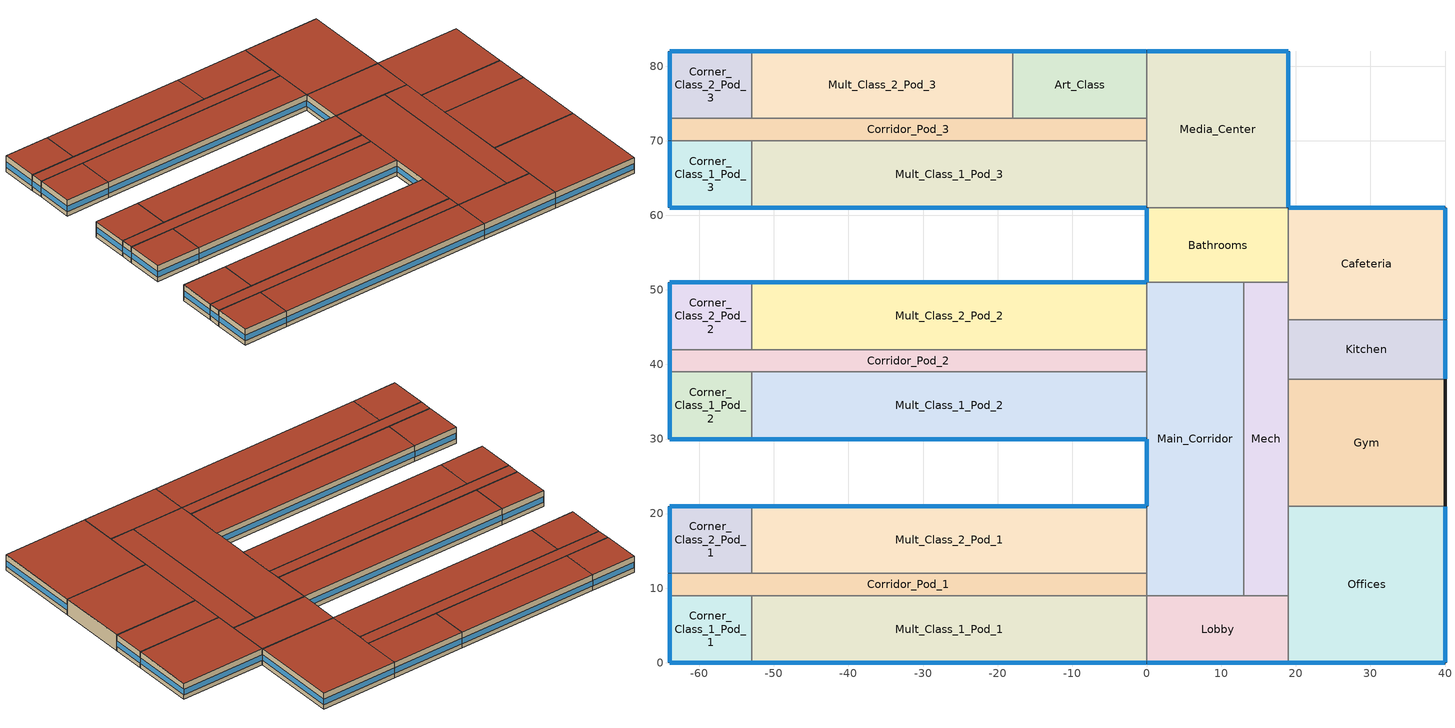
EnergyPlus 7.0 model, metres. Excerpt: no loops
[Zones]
Corner_Class_1_Pod_1
 floor ground (Unheated - 8in Slab with Carpet_Ext-slab): -64,9 -53,9 -53,0 -64,0 z0
 wall outside (Mass_R-5.7 ci_Ext-wall): -64,9 -64,0 -53,0 z0:4
 wall to Mult_Class_1_Pod_1 (Standard_Int-Wall): -53,0 -53,9 z0:4
 wall to Corridor_Pod_1 (Standard_Int-Wall): -53,9 -64,9 z0:4
 window (std_window_UValue_3.237_SHGC_0.390_VT_0.495): -63.95,0 -53.05,0 z1.1:2.51
 window (std_window_UValue_3.237_SHGC_0.390_VT_0.495_west): -64,8.95 -64,0.05 z1.1:2.52
 roof outside (IEAD_R-15 ci_Roof): -64,0 -53,0 -53,9 -64,9 z4
Mult_Class_1_Pod_1
 floor ground (Unheated - 8in Slab with Carpet_Ext-slab): -53,9 0,9 0,0 -53,0 z0
 wall outside (Mass_R-5.7 ci_Ext-wall): -53,0 0,0 z0:4
 wall to Lobby (Standard_Int-Wall): 0,0 0,9 z0:4
 wall to Corridor_Pod_1 (Standard_Int-Wall): 0,9 -53,9 z0:4
 window (std_window_UValue_3.237_SHGC_0.390_VT_0.495): -52.95,0 -0.05,0 z1.1:2.5
 roof outside (IEAD_R-15 ci_Roof): -53,0 0,0 0,9 -53,9 z4
Corridor_Pod_1
 floor ground (Unheated - 8in Slab with Carpet_Ext-slab): -64,12 0,12 0,9 -64,9 z0
 wall outside (Mass_R-5.7 ci_Ext-wall): -64,12 -64,9 z0:4
 wall to Main_Corridor (Standard_Int-Wall): 0,9 0,12 z0:4
 wall to Mult_Class_2_Pod_1 (Standard_Int-Wall): 0,12 -53,12 z0:4
 wall to Corner_Class_2_Pod_1 (Standard_Int-Wall): -53,12 -64,12 z0:4
 window (std_window_UValue_3.237_SHGC_0.390_VT_0.495_west): -64,11.95 -64,9.05 z1.1:2.55
 roof outside (IEAD_R-15 ci_Roof): -64,9 0,9 0,12 -64,12 z4
Corner_Class_2_Pod_1
 floor ground (Unheated - 8in Slab with Carpet_Ext-slab): -64,21 -53,21 -53,12 -64,12 z0
 wall outside (Mass_R-5.7 ci_Ext-wall): -53,21 -64,21 -64,12 z0:4
 wall to Mult_Class_2_Pod_1 (Standard_Int-Wall): -53,12 -53,21 z0:4
 window (std_window_UValue_3.237_SHGC_0.490_VT_0.622): -53.05,21 -63.95,21 z1.1:2.51
 window (std_window_UValue_3.237_SHGC_0.390_VT_0.495_west): -64,20.95 -64,12.05 z1.1:2.52
 roof outside (IEAD_R-15 ci_Roof): -64,12 -53,12 -53,21 -64,21 z4
Mult_Class_2_Pod_1
 floor ground (Unheated - 8in Slab with Carpet_Ext-slab): -53,21 0,21 0,12 -53,12 z0
 wall outside (Mass_R-5.7 ci_Ext-wall): 0,21 -53,21 z0:4
 wall to Main_Corridor (Standard_Int-Wall): 0,12 0,21 z0:4
 window (std_window_UValue_3.237_SHGC_0.490_VT_0.622): -0.05,21 -52.95,21 z1.1:2.5
 roof outside (IEAD_R-15 ci_Roof): -53,12 0,12 0,21 -53,21 z4
Corner_Class_1_Pod_2
 floor ground (Unheated - 8in Slab with Carpet_Ext-slab): -64,39 -53,39 -53,30 -64,30 z0
 wall outside (Mass_R-5.7 ci_Ext-wall): -64,39 -64,30 -53,30 z0:4
 wall to Mult_Class_1_Pod_2 (Standard_Int-Wall): -53,30 -53,39 z0:4
 wall to Corridor_Pod_2 (Standard_Int-Wall): -53,39 -64,39 z0:4
 window (std_window_UValue_3.237_SHGC_0.390_VT_0.495): -63.95,30 -53.05,30 z1.1:2.51
 window (std_window_UValue_3.237_SHGC_0.390_VT_0.495_west): -64,38.95 -64,30.05 z1.1:2.52
 roof outside (IEAD_R-15 ci_Roof): -64,30 -53,30 -53,39 -64,39 z4
Mult_Class_1_Pod_2
 floor ground (Unheated - 8in Slab with Carpet_Ext-slab): -53,39 0,39 0,30 -53,30 z0
 wall outside (Mass_R-5.7 ci_Ext-wall): -53,30 0,30 z0:4
 wall to Main_Corridor (Standard_Int-Wall): 0,30 0,39 z0:4
 wall to Corridor_Pod_2 (Standard_Int-Wall): 0,39 -53,39 z0:4
 window (std_window_UValue_3.237_SHGC_0.390_VT_0.495): -52.95,30 -0.05,30 z1.1:2.5
 roof outside (IEAD_R-15 ci_Roof): -53,30 0,30 0,39 -53,39 z4
Corridor_Pod_2
 floor ground (Unheated - 8in Slab with Carpet_Ext-slab): -64,42 0,42 0,39 -64,39 z0
 wall outside (Mass_R-5.7 ci_Ext-wall): -64,42 -64,39 z0:4
 wall to Main_Corridor (Standard_Int-Wall): 0,39 0,42 z0:4
 wall to Mult_Class_2_Pod_2 (Standard_Int-Wall): 0,42 -53,42 z0:4
 wall to Corner_Class_2_Pod_2 (Standard_Int-Wall): -53,42 -64,42 z0:4
 window (std_window_UValue_3.237_SHGC_0.390_VT_0.495_west): -64,41.95 -64,39.05 z1.1:2.55
 roof outside (IEAD_R-15 ci_Roof): -64,39 0,39 0,42 -64,42 z4
Corner_Class_2_Pod_2
 floor ground (Unheated - 8in Slab with Carpet_Ext-slab): -64,51 -53,51 -53,42 -64,42 z0
 wall outside (Mass_R-5.7 ci_Ext-wall): -53,51 -64,51 -64,42 z0:4
 wall to Mult_Class_2_Pod_2 (Standard_Int-Wall): -53,42 -53,51 z0:4
 window (std_window_UValue_3.237_SHGC_0.490_VT_0.622): -53.05,51 -63.95,51 z1.1:2.51
 window (std_window_UValue_3.237_SHGC_0.390_VT_0.495_west): -64,50.95 -64,42.05 z1.1:2.52
 roof outside (IEAD_R-15 ci_Roof): -64,42 -53,42 -53,51 -64,51 z4
Mult_Class_2_Pod_2
 floor ground (Unheated - 8in Slab with Carpet_Ext-slab): -53,51 0,51 0,42 -53,42 z0
 wall outside (Mass_R-5.7 ci_Ext-wall): 0,51 -53,51 z0:4
 wall to Main_Corridor (Standard_Int-Wall): 0,42 0,51 z0:4
 window (std_window_UValue_3.237_SHGC_0.490_VT_0.622): -0.05,51 -52.95,51 z1.1:2.5
 roof outside (IEAD_R-15 ci_Roof): -53,42 0,42 0,51 -53,51 z4
Corner_Class_1_Pod_3
 floor ground (Unheated - 8in Slab with Carpet_Ext-slab): -64,70 -53,70 -53,61 -64,61 z0
 wall outside (Mass_R-5.7 ci_Ext-wall): -64,70 -64,61 -53,61 z0:4
 wall to Mult_Class_1_Pod_3 (Standard_Int-Wall): -53,61 -53,70 z0:4
 wall to Corridor_Pod_3 (Standard_Int-Wall): -53,70 -64,70 z0:4
 window (std_window_UValue_3.237_SHGC_0.390_VT_0.495): -63.95,61 -53.05,61 z1.1:2.51
 window (std_window_UValue_3.237_SHGC_0.390_VT_0.495_west): -64,69.95 -64,61.05 z1.1:2.52
 roof outside (IEAD_R-15 ci_Roof): -64,61 -53,61 -53,70 -64,70 z4
Mult_Class_1_Pod_3
 floor ground (Unheated - 8in Slab with Carpet_Ext-slab): -53,70 0,70 0,61 -53,61 z0
 wall outside (Mass_R-5.7 ci_Ext-wall): -53,61 0,61 z0:4
 wall to Media_Center (Standard_Int-Wall): 0,61 0,70 z0:4
 wall to Corridor_Pod_3 (Standard_Int-Wall): 0,70 -53,70 z0:4
 window (std_window_UValue_3.237_SHGC_0.390_VT_0.495): -52.95,61 -0.05,61 z1.1:2.5
 roof outside (IEAD_R-15 ci_Roof): -53,61 0,61 0,70 -53,70 z4
Corridor_Pod_3
 floor ground (Unheated - 8in Slab with Carpet_Ext-slab): -64,73 0,73 0,70 -64,70 z0
 wall outside (Mass_R-5.7 ci_Ext-wall): -64,73 -64,70 z0:4
 wall to Media_Center (Standard_Int-Wall): 0,70 0,73 z0:4
 wall to Art_Class (Standard_Int-Wall): 0,73 -18,73 z0:4
 wall to Mult_Class_2_Pod_3 (Standard_Int-Wall): -18,73 -53,73 z0:4
 wall to Corner_Class_2_Pod_3 (Standard_Int-Wall): -53,73 -64,73 z0:4
 window (std_window_UValue_3.237_SHGC_0.390_VT_0.495_west): -64,72.95 -64,70.05 z1.1:2.55
 roof outside (IEAD_R-15 ci_Roof): -64,70 0,70 0,73 -64,73 z4
Corner_Class_2_Pod_3
 floor ground (Unheated - 8in Slab with Carpet_Ext-slab): -64,82 -53,82 -53,73 -64,73 z0
 wall outside (Mass_R-5.7 ci_Ext-wall): -53,82 -64,82 -64,73 z0:4
 wall to Mult_Class_2_Pod_3 (Standard_Int-Wall): -53,73 -53,82 z0:4
 window (std_window_UValue_3.237_SHGC_0.490_VT_0.622): -53.05,82 -63.95,82 z1.1:2.51
 window (std_window_UValue_3.237_SHGC_0.390_VT_0.495_west): -64,81.95 -64,73.05 z1.1:2.52
 roof outside (IEAD_R-15 ci_Roof): -64,73 -53,73 -53,82 -64,82 z4
Mult_Class_2_Pod_3
 floor ground (Unheated - 8in Slab with Carpet_Ext-slab): -53,82 -18,82 -18,73 -53,73 z0
 wall outside (Mass_R-5.7 ci_Ext-wall): -18,82 -53,82 z0:4
 wall to Art_Class (Standard_Int-Wall): -18,73 -18,82 z0:4
 window (std_window_UValue_3.237_SHGC_0.490_VT_0.622): -18.05,82 -52.95,82 z1.1:2.5
 roof outside (IEAD_R-15 ci_Roof): -53,73 -18,73 -18,82 -53,82 z4
Art_Class
 floor ground (Unheated - 8in Slab with Carpet_Ext-slab): -18,82 0,82 0,73 -18,73 z0
 wall outside (Mass_R-5.7 ci_Ext-wall): 0,82 -18,82 z0:4
 wall to Media_Center (Standard_Int-Wall): 0,73 0,82 z0:4
 window (std_window_UValue_3.237_SHGC_0.490_VT_0.622): -0.05,82 -17.95,82 z1.1:2.51
 roof outside (IEAD_R-15 ci_Roof): -18,73 0,73 0,82 -18,82 z4
Main_Corridor
 floor ground (Unheated - 8in Slab with Carpet_Ext-slab): 0,51 13,51 13,9 0,9 z0
 wall outside (Mass_R-5.7 ci_Ext-wall): 0,30 0,21 z0:4
 wall to Lobby (Standard_Int-Wall): 0,9 13,9 z0:4
 wall to Mech (Standard_Int-Wall): 13,9 13,51 z0:4
 wall to Bathrooms (Standard_Int-Wall): 13,51 0,51 z0:4
 window (std_window_UValue_3.237_SHGC_0.390_VT_0.495_west): 0,29.95 0,21.05 z1.1:2.52
 roof outside (IEAD_R-15 ci_Roof): 0,9 13,9 13,51 0,51 z4
Lobby
 floor ground (Unheated - 8in Slab with Carpet_Ext-slab): 0,9 19,9 19,0 0,0 z0
 wall outside (Mass_R-5.7 ci_Ext-wall): 0,0 19,0 z0:4
 wall to Offices (Standard_Int-Wall): 19,0 19,9 z0:4
 wall to Mech (Standard_Int-Wall): 19,9 13,9 z0:4
 window (std_window_UValue_3.237_SHGC_0.390_VT_0.495): 0.05,0 18.95,0 z1.1:2.51
 roof outside (IEAD_R-15 ci_Roof): 0,0 19,0 19,9 0,9 z4
Mech
 floor ground (Unheated - 8in Slab with Carpet_Ext-slab): 13,51 19,51 19,9 13,9 z0
 wall to Offices (Standard_Int-Wall): 19,9 19,21 z0:4
 wall to Gym (Standard_Int-Wall): 19,21 19,38 z0:4
 wall to Kitchen (Standard_Int-Wall): 19,38 19,46 z0:4
 wall to Cafeteria (Standard_Int-Wall): 19,46 19,51 z0:4
 wall to Bathrooms (Standard_Int-Wall): 19,51 13,51 z0:4
 roof outside (IEAD_R-15 ci_Roof): 13,9 19,9 19,51 13,51 z4
Bathrooms
 floor ground (Unheated - 8in Slab with Carpet_Ext-slab): 0,61 19,61 19,51 0,51 z0
 wall outside (Mass_R-5.7 ci_Ext-wall): 0,61 0,51 z0:4
 wall to Cafeteria (Standard_Int-Wall): 19,51 19,61 z0:4
 wall to Media_Center (Standard_Int-Wall): 19,61 0,61 z0:4
 window (std_window_UValue_3.237_SHGC_0.390_VT_0.495_west): 0,60.95 0,51.05 z1.1:2.51
 roof outside (IEAD_R-15 ci_Roof): 0,51 19,51 19,61 0,61 z4
Offices
 floor ground (Unheated - 8in Slab with Carpet_Ext-slab): 19,21 40,21 40,0 19,0 z0
 wall outside (Mass_R-5.7 ci_Ext-wall): 19,0 40,0 40,21 z0:4
 wall to Gym (Standard_Int-Wall): 40,21 19,21 z0:4
 window (std_window_UValue_3.237_SHGC_0.390_VT_0.495): 19.05,0 39.95,0 z1.1:2.51
 window (std_window_UValue_3.237_SHGC_0.390_VT_0.495_east): 40,0.05 40,20.95 z1.1:2.51
 roof outside (IEAD_R-15 ci_Roof): 19,0 40,0 40,21 19,21 z4
Media_Center
 floor ground (Unheated - 8in Slab with Carpet_Ext-slab): 0,82 19,82 19,61 0,61 z0
 wall outside (Mass_R-5.7 ci_Ext-wall): 19,61 19,82 0,82 z0:4
 window (std_window_UValue_3.237_SHGC_0.390_VT_0.495_east): 19,61.05 19,81.95 z1.1:2.51
 window (std_window_UValue_3.237_SHGC_0.490_VT_0.622): 18.95,82 0.05,82 z1.1:2.51
 roof outside (IEAD_R-15 ci_Roof): 0,61 19,61 19,82 0,82 z4
Gym
 floor ground (Unheated - 8in Slab with Carpet_Ext-slab): 19,38 40,38 40,21 19,21 z0
 wall outside (Mass_R-5.7 ci_Ext-wall): 40,21 40,38 z0:4
 wall to Kitchen (Standard_Int-Wall): 40,38 19,38 z0:4
 roof outside (IEAD_R-15 ci_Roof): 19,21 40,21 40,38 19,38 z4
Kitchen
 floor ground (Unheated - 8in Slab with Carpet_Ext-slab): 19,46 40,46 40,38 19,38 z0
 wall outside (Mass_R-5.7 ci_Ext-wall): 40,38 40,46 z0:4
 wall to Cafeteria (Standard_Int-Wall): 40,46 19,46 z0:4
 window (std_window_UValue_3.237_SHGC_0.390_VT_0.495_east): 40,38.05 40,45.95 z1.1:2.52
 roof outside (IEAD_R-15 ci_Roof): 19,38 40,38 40,46 19,46 z4
Cafeteria
 floor ground (Unheated - 8in Slab with Carpet_Ext-slab): 19,61 40,61 40,46 19,46 z0
 wall outside (Mass_R-5.7 ci_Ext-wall): 40,46 40,61 19,61 z0:4
 window (std_window_UValue_3.237_SHGC_0.390_VT_0.495_east): 40,46.05 40,60.95 z1.1:2.51
 window (std_window_UValue_3.237_SHGC_0.490_VT_0.622): 39.95,61 19.05,61 z1.1:2.51
 roof outside (IEAD_R-15 ci_Roof): 19,46 40,46 40,61 19,61 z4
[Building]
Primary School Baseline: North Axis=0; Terrain=City; Loads Convergence Tolerance Value=0.04; Temperature Convergence Tolerance Value=0.2; Solar Distribution=FullExterior; Maximum Number of Warmup Days=25; Minimum Number of Warmup Days=6
[Site:Location]
USA CA-LOS ANGELES: Latitude {deg}=33.92; Longitude {deg}=-118.4; Time Zone {hr}=-8; Elevation {m}=32
[Site:GroundTemperature:BuildingSurface]
20.133, 20.114, 20.098, 20.195, 20.555, 20.958, 22.367, 22.7, 22.775, 21.957, 20.592, 20.216
[Site:WaterMainsTemperature]
Calculation Method=CORRELATION; Annual Average Outdoor Air Temperature {C}=16.64; Maximum Difference In Monthly Average Outdoor Air Temperatures {deltaC}=6.8
[SizingPeriod:DesignDay] Barometric Pressure {Pa}=100941; Rain {0-no,1-yes}=0; Snow on ground {0-no,1-yes}=0; Day of Month=21; Daylight Savings Time Indicator=0; Humidity Indicating Type=WetBulb
Name | Maximum Dry-Bulb Temperature {C} | Daily Temp Range {C} | Humidity Indicating Conditions at Maximum Dry-Bulb | Wind Speed {m/s} design conditions vs. traditional 6.71 m/s (15 mph) | Wind Direction {Degrees; N=0, S=180} | Clearness {0.0 to 1.1} | Month | Day Type | Wind Speed {m/s} design conditions vs. traditional 3.35 m/s (7mph)
LOS_ANGELES Ann Htg 99.6% Condns DB | 6.6 | 0 | 6.6 | 2.5 | 80 | 0 | 1 | WinterDesignDay
LOS_ANGELES Ann Clg .4% Condns DB=>MWB | 29 | 6 | 17.9 |  | 250 | 1 | 8 | SummerDesignDay | 4.2
LOS_ANGELES Ann Clg .4% Condns WB=>MDB | 25.5 | 6 | 21.1 |  | 250 | 1 | 8 | SummerDesignDay | 4.2
[WindowMaterial:SimpleGlazingSystem] U-Factor=3.237
Name | Solar Heat Gain Coefficient | Visible Transmittance
SOUTH; EAST; WEST | 0.25 | 0.318
NORTH | 0.39 | 0.495
[Material] Thermal Absorptance=0.9
Name | Roughness | Thickness | Conductivity | Density | Specific Heat | Solar Absorptance | Visible Absorptance | Thickness {m} | Conductivity {W/m-K} | Density {kg/m3} | Specific Heat {J/kg-K}
Roof Membrane | VeryRough | 0.0095 | 0.16 | 1121.29 | 1460 | 0.7 | 0.7
Roof Insulation | MediumRough | 0.125 | 0.049 | 265 | 836.8 | 0.7 | 0.7
Metal Decking | MediumSmooth | 0.0015 | 45.006 | 7680 | 418.4 | 0.7 | 0.3
GP01 1/2 GYPSUM | Smooth | 0.0127 | 0.16 | 800 | 1090 | 0.7 | 0.5
1IN Stucco | Smooth | 0.0253 | 0.6918 | 1858 | 837 | 0.92 | 0.92
8IN Concrete HW | MediumRough | 0.2033 | 1.7296 | 2243 | 837 | 0.65 | 0.65
Wall Insulation [4] | MediumRough | 0.0339 | 0.0432 | 91 | 837 | 0.5 | 0.5
1/2IN Gypsum | Smooth | 0.0127 | 0.16 | 784.9 | 830 | 0.92 | 0.92
MAT-CC05 8 HW CONCRETE | Rough | 0.2032 | 1.311 | 2240 | 836.8 | 0.7 | 0.7
Std Wood 6inch | MediumSmooth |  |  |  |  | 0.7 | 0.7 | 0.15 | 0.12 | 540 | 1210
[Material:NoMass]
CP02 CARPET PAD: Roughness=VeryRough; Thermal Resistance {(m2-K)/W}=0.2165; Thermal Absorptance=0.9; Solar Absorptance=0.7; Visible Absorptance=0.8
[Construction]
std_window_UValue_3.237_SHGC_0.390_VT_0.495: SOUTH
std_window_UValue_3.237_SHGC_0.390_VT_0.495_east: EAST
std_window_UValue_3.237_SHGC_0.490_VT_0.622: NORTH
std_window_UValue_3.237_SHGC_0.390_VT_0.495_west: WEST
IEAD_R-15 ci_Roof: Roof Membrane, Roof Insulation, Metal Decking
Standard_Int-Wall: GP01 1/2 GYPSUM, GP01 1/2 GYPSUM
Mass_R-5.7 ci_Ext-wall: 1IN Stucco, 8IN Concrete HW, Wall Insulation [4], 1/2IN Gypsum
Unheated - 8in Slab with Carpet_Ext-slab: MAT-CC05 8 HW CONCRETE, CP02 CARPET PAD
InteriorFurnishings: Std Wood 6inch
[Zone] Type=1; Multiplier=1; Ceiling Height {m}=4; Floor Area {m2}=AutoCalculate; Part of Total Floor Area=Yes
Name | Volume {m3}
Corner_Class_1_Pod_1; Corner_Class_2_Pod_1; Corner_Class_1_Pod_2; Corner_Class_2_Pod_2; Corner_Class_1_Pod_3; Corner_Class_2_Pod_3 | 396
Mult_Class_1_Pod_1; Mult_Class_2_Pod_1; Mult_Class_1_Pod_2; Mult_Class_2_Pod_2; Mult_Class_1_Pod_3 | 1908
Corridor_Pod_1; Corridor_Pod_2; Corridor_Pod_3 | 768
Mult_Class_2_Pod_3; Cafeteria | 1260
Art_Class | 648
Main_Corridor | 2184
Lobby | 684
Mech | 1008
Bathrooms | 760
Offices | 1764
Media_Center | 1596
Gym | 1428
Kitchen | 672
[InternalMass] Construction=InteriorFurnishings
Name | Zone | Surface Area
Corner_Class_1_Pod_1 Internal Mass | Corner_Class_1_Pod_1 | 198
Mult_Class_1_Pod_1 Internal Mass | Mult_Class_1_Pod_1 | 954
Corridor_Pod_1 Internal Mass | Corridor_Pod_1 | 384
Corner_Class_2_Pod_1 Internal Mass | Corner_Class_2_Pod_1 | 198
Mult_Class_2_Pod_1 Internal Mass | Mult_Class_2_Pod_1 | 954
Corner_Class_1_Pod_2 Internal Mass | Corner_Class_1_Pod_2 | 198
Mult_Class_1_Pod_2 Internal Mass | Mult_Class_1_Pod_2 | 954
Corridor_Pod_2 Internal Mass | Corridor_Pod_2 | 384
Corner_Class_2_Pod_2 Internal Mass | Corner_Class_2_Pod_2 | 198
Mult_Class_2_Pod_2 Internal Mass | Mult_Class_2_Pod_2 | 954
Corner_Class_1_Pod_3 Internal Mass | Corner_Class_1_Pod_3 | 198
Mult_Class_1_Pod_3 Internal Mass | Mult_Class_1_Pod_3 | 954
Corridor_Pod_3 Internal Mass | Corridor_Pod_3 | 384
Corner_Class_2_Pod_3 Internal Mass | Corner_Class_2_Pod_3 | 198
Mult_Class_2_Pod_3 Internal Mass | Mult_Class_2_Pod_3 | 630
Art_Class Internal Mass | Art_Class | 324
Main_Corridor Internal Mass | Main_Corridor | 1092
Lobby Internal Mass | Lobby | 342
Mech Internal Mass | Mech | 504
Bathrooms Internal Mass | Bathrooms | 380
Offices Internal Mass | Offices | 882
Media_Center Internal Mass | Media_Center | 798
Gym Internal Mass | Gym | 714
Kitchen Internal Mass | Kitchen | 336
Cafeteria Internal Mass | Cafeteria | 630
[ZoneInfiltration:DesignFlowRate] Design Volume Flow Rate Calculation Method=Flow/ExteriorWallArea; Flow per Exterior Surface Area {m3/s/m2}=0.000302; Constant Term Coefficient=1; Temperature Term Coefficient=0; Velocity Term Coefficient=0; Velocity Squared Term Coefficient=0
Name | Zone | Schedule
Corner_Class_1_Pod_1_Infiltration | Corner_Class_1_Pod_1 | INFIL_SCH
Mult_Class_1_Pod_1_Infiltration | Mult_Class_1_Pod_1 | INFIL_SCH
Corridor_Pod_1_Infiltration | Corridor_Pod_1 | INFIL_SCH
Corner_Class_2_Pod_1_Infiltration | Corner_Class_2_Pod_1 | INFIL_SCH
Mult_Class_2_Pod_1_Infiltration | Mult_Class_2_Pod_1 | INFIL_SCH
Corner_Class_1_Pod_2_Infiltration | Corner_Class_1_Pod_2 | INFIL_SCH
Mult_Class_1_Pod_2_Infiltration | Mult_Class_1_Pod_2 | INFIL_SCH
Corridor_Pod_2_Infiltration | Corridor_Pod_2 | INFIL_SCH
Corner_Class_2_Pod_2_Infiltration | Corner_Class_2_Pod_2 | INFIL_SCH
Mult_Class_2_Pod_2_Infiltration | Mult_Class_2_Pod_2 | INFIL_SCH
Corner_Class_1_Pod_3_Infiltration | Corner_Class_1_Pod_3 | INFIL_SCH
Mult_Class_1_Pod_3_Infiltration | Mult_Class_1_Pod_3 | INFIL_SCH
Corridor_Pod_3_Infiltration | Corridor_Pod_3 | INFIL_SCH
Corner_Class_2_Pod_3_Infiltration | Corner_Class_2_Pod_3 | INFIL_SCH
Mult_Class_2_Pod_3_Infiltration | Mult_Class_2_Pod_3 | INFIL_SCH
Art_Class_Infiltration | Art_Class | INFIL_SCH
Main_Corridor_Infiltration | Main_Corridor | INFIL_SCH
Lobby_Infiltration | Lobby | INFIL_SCH
Bathrooms_Infiltration | Bathrooms | INFIL_SCH
Offices_Infiltration | Offices | INFIL_SCH
Media_Center_Infiltration | Media_Center | INFIL_SCH
Gym_Infiltration | Gym | Gym_Infil_Sch
Kitchen_Infiltration | Kitchen | INFIL_SCH
Cafeteria_Infiltration | Cafeteria | INFIL_SCH
[People] Number of People Calculation Method=People; Fraction Radiant=0.3; User Specified Sensible Fraction=AUTOCALCULATE; Activity Level Schedule=ACTIVITY_SCH; Carbon Dioxide Generation Rate {m3/s-W}=3.82E-8; Enable ASHRAE 55 Comfort Warnings=No; MRT Calculation=ZoneAveraged; Work Efficiency Schedule=WORK_EFF_SCH; Clothing Schedule=CLOTHING_SCH; Air Velocity Schedule=AIR_VELO_SCH; Thermal Comfort Report=FANGER
Name | Zone | Schedule | Number of People
Corner_Class_1_Pod_1 People | Corner_Class_1_Pod_1 | Bldg_Occ_Sch | 34.65
Mult_Class_1_Pod_1 People | Mult_Class_1_Pod_1 | Bldg_Occ_Sch | 166.95
Corner_Class_2_Pod_1 People | Corner_Class_2_Pod_1 | Bldg_Occ_Sch | 34.65
Mult_Class_2_Pod_1 People | Mult_Class_2_Pod_1 | Bldg_Occ_Sch | 166.95
Corner_Class_1_Pod_2 People | Corner_Class_1_Pod_2 | Bldg_Occ_Sch | 34.65
Mult_Class_1_Pod_2 People | Mult_Class_1_Pod_2 | Bldg_Occ_Sch | 166.95
Corner_Class_2_Pod_2 People | Corner_Class_2_Pod_2 | Bldg_Occ_Sch | 34.65
Mult_Class_2_Pod_2 People | Mult_Class_2_Pod_2 | Bldg_Occ_Sch | 166.95
Corner_Class_1_Pod_3 People | Corner_Class_1_Pod_3 | Bldg_Occ_Sch | 34.65
Mult_Class_1_Pod_3 People | Mult_Class_1_Pod_3 | Bldg_Occ_Sch | 166.95
Corner_Class_2_Pod_3 People | Corner_Class_2_Pod_3 | Bldg_Occ_Sch | 34.65
Mult_Class_2_Pod_3 People | Mult_Class_2_Pod_3 | Bldg_Occ_Sch | 110.25
Art_Class People | Art_Class | Bldg_Occ_Sch | 32.4
Offices People | Offices | Off_Occ_Sch | 22.05
Media_Center People | Media_Center | Lib_Occ_Sch | 99.75
Gym People | Gym | Gym_Occ_Sch | 357
Cafeteria People | Cafeteria | Cafe_Occ_Sch | 315
[Lights] Schedule=Bldg_Light_Sch; Design Level Calculation Method=LightingLevel; Return Air Fraction=0; Fraction Radiant=0.37; Fraction Visible=0.2; Fraction Replaceable=1; Return Air Fraction is Calculated from Plenum Temperature=No
Name | Zone | Design Level {W}
Corner_Class_1_Pod_1_Lights | Corner_Class_1_Pod_1 | 1491.93
Mult_Class_1_Pod_1_Lights | Mult_Class_1_Pod_1 | 7188.39
Corridor_Pod_1_Lights | Corridor_Pod_1 | 1032.96
Corner_Class_2_Pod_1_Lights | Corner_Class_2_Pod_1 | 1491.93
Mult_Class_2_Pod_1_Lights | Mult_Class_2_Pod_1 | 7188.39
Corner_Class_1_Pod_2_Lights | Corner_Class_1_Pod_2 | 1491.93
Mult_Class_1_Pod_2_Lights | Mult_Class_1_Pod_2 | 7188.39
Corridor_Pod_2_Lights | Corridor_Pod_2 | 1032.96
Corner_Class_2_Pod_2_Lights | Corner_Class_2_Pod_2 | 1491.93
Mult_Class_2_Pod_2_Lights | Mult_Class_2_Pod_2 | 7188.39
Corner_Class_1_Pod_3_Lights | Corner_Class_1_Pod_3 | 1491.93
Mult_Class_1_Pod_3_Lights | Mult_Class_1_Pod_3 | 7188.39
Corridor_Pod_3_Lights | Corridor_Pod_3 | 1032.96
Corner_Class_2_Pod_3_Lights | Corner_Class_2_Pod_3 | 1491.93
Mult_Class_2_Pod_3_Lights | Mult_Class_2_Pod_3 | 4747.05
Art_Class_Lights | Art_Class | 2441.34
Main_Corridor_Lights | Main_Corridor | 2937.48
Lobby_Lights | Lobby | 2392.29
Mech_Lights | Mech | 4069.8
Bathrooms_Lights | Bathrooms | 1841.1
Offices_Lights | Offices | 5221.44
Media_Center_Lights | Media_Center | 5155.08
Gym_Lights | Gym | 5379.99
Kitchen_Lights | Kitchen | 2170.56
Cafeteria_Lights | Cafeteria | 3052.35
[ElectricEquipment] Design Level Calculation Method=EquipmentLevel
Name | Zone | Schedule | Design Level {W} | Fraction Latent | Fraction Radiant | Fraction Lost
Corner_Class_1_Pod_1_PlugMisc_Equip | Corner_Class_1_Pod_1 | Bldg_Equip_Sch | 1491.93 | 0 | 0.5 | 0
Mult_Class_1_Pod_1_PlugMisc_Equip | Mult_Class_1_Pod_1 | Bldg_Equip_Sch | 7188.39 | 0 | 0.5 | 0
Corner_Class_2_Pod_1_PlugMisc_Equip | Corner_Class_2_Pod_1 | Bldg_Equip_Sch | 1491.93 | 0 | 0.5 | 0
Mult_Class_2_Pod_1_PlugMisc_Equip | Mult_Class_2_Pod_1 | Bldg_Equip_Sch | 7188.39 | 0 | 0.5 | 0
Corner_Class_1_Pod_2_PlugMisc_Equip | Corner_Class_1_Pod_2 | Bldg_Equip_Sch | 1491.93 | 0 | 0.5 | 0
Mult_Class_1_Pod_2_PlugMisc_Equip | Mult_Class_1_Pod_2 | Bldg_Equip_Sch | 7188.39 | 0 | 0.5 | 0
Corner_Class_2_Pod_2_PlugMisc_Equip | Corner_Class_2_Pod_2 | Bldg_Equip_Sch | 1491.93 | 0 | 0.5 | 0
Mult_Class_2_Pod_2_PlugMisc_Equip | Mult_Class_2_Pod_2 | Bldg_Equip_Sch | 7188.39 | 0 | 0.5 | 0
Corner_Class_1_Pod_3_PlugMisc_Equip | Corner_Class_1_Pod_3 | Bldg_Equip_Sch | 1491.93 | 0 | 0.5 | 0
Mult_Class_1_Pod_3_PlugMisc_Equip | Mult_Class_1_Pod_3 | Bldg_Equip_Sch | 7188.39 | 0 | 0.5 | 0
Corner_Class_2_Pod_3_PlugMisc_Equip | Corner_Class_2_Pod_3 | Bldg_Equip_Sch | 1491.93 | 0 | 0.5 | 0
Mult_Class_2_Pod_3_PlugMisc_Equip | Mult_Class_2_Pod_3 | Bldg_Equip_Sch | 4747.05 | 0 | 0.5 | 0
Art_Class_PlugMisc_Equip | Art_Class | Art_Class_Kiln_Sch | 10985.2 | 0 | 0.5 | 0
Offices_PlugMisc_Equip | Offices | Bldg_Equip_Sch | 2372.58 | 0 | 0.5 | 0
Media_Center_PlugMisc_Equip | Media_Center | Bldg_Equip_Sch | 2146.62 | 0 | 0.5 | 0
Kitchen_PlugMisc_Equip | Kitchen | Kit_Elec_Equip_Sch | 30199.7 | 0.25 | 0.3 | 0.2
Cafeteria_PlugMisc_Equip | Cafeteria | Bldg_Equip_Sch | 1694.7 | 0 | 0.5 | 0
[Sizing:Zone]
Gym: Zone Cooling Design Supply Air Temperature {C}=14; Zone Heating Design Supply Air Temperature {C}=40; Zone Cooling Design Supply Air Humidity Ratio {kg-H20/kg-air}=0.0085; Zone Heating Design Supply Air Humidity Ratio {kg-H20/kg-air}=0.008; Design Specification Outdoor Air Object=Gym OA Design Spec; Cooling Design Air Flow Method {Flow/Zone | DesignDay | DesignDayWithLimit}=DesignDay; Cooling Minimum Air Flow Fraction=0; Heating Design Air Flow Method {Flow/Zone | DesignDay}=DesignDay; Heating Design Air Flow Rate=0; Design Zone Air Distribution Effectiveness in Cooling Mode=1; Design Zone Air Distribution Effectiveness in Heating Mode=1
[DesignSpecification:OutdoorAir]
Gym OA Design Spec: Outdoor Air Method=Flow/Zone; Outdoor Air Flow Per Person {m3/s-person}=0; Outdoor Air Flow Per Zone Floor Area {m3/s-m2}=0; Outdoor Air Flow Per Zone {m3/s}=1.372665; Outdoor Air Flow Air Changes per Hour {1/hr}=0
[ZoneControl:Thermostat]
Gym Thermostat: Zone=Gym; Control Type Schedule=Dual Zone Control Type Sched; Control 1=Gym DualSPSched
[ThermostatSetpoint:DualSetpoint]
Gym DualSPSched: Heating Setpoint Temperature Schedule=Gym_HtgSetP_Sch; Cooling Setpoint Temperature Schedule=Gym_ClgSetP_Sch
[GasEquipment]
Kitchen_GasMisc_Equip: Zone=Kitchen; Schedule=Kit_Gas_Equip_Sch; Design Level Calculation Method=EquipmentLevel; Design Level {W}=30623; Fraction Latent=0.1; Fraction Radiant=0.2; Fraction Lost=0.7; Carbon Dioxide Generation Rate {m3/s-W}=3.96E-8
[SetpointManager:OutdoorAirReset] Control Variable { Temperature | Others }=Temperature; Setpoint at Outdoor Low Temperature=15.6; Outdoor Low Temperature=15.6; Setpoint at Outdoor High Temperature=12.8; Outdoor High Temperature=21.1
Name | Setpoint Node or NodeList
VAV_POD_1 SAT Setpoint | VAV_POD_1 Supply Equipment Outlet Node
VAV_POD_2 SAT Setpoint | VAV_POD_2 Supply Equipment Outlet Node
VAV_POD_3 SAT Setpoint | VAV_POD_3 Supply Equipment Outlet Node
VAV_OTHER SAT Setpoint | VAV_OTHER Supply Equipment Outlet Node
[SetpointManager:MixedAir] Control Variable {Temperature}=Temperature
Name | Setpoint Node or NodeList
VAV_POD_1_HeatC 2 SAT Manager | VAV_POD_1_HeatC 2-VAV_POD_1_FanNode
VAV_POD_2_HeatC 2 SAT Manager | VAV_POD_2_HeatC 2-VAV_POD_2_FanNode
VAV_POD_3_HeatC 2 SAT Manager | VAV_POD_3_HeatC 2-VAV_POD_3_FanNode
VAV_OTHER_HeatC 2 SAT Manager | VAV_OTHER_HeatC 2-VAV_OTHER_FanNode
PSZ-AC_1:5_CoolC 2 SAT Manager | PSZ-AC_1:5_CoolC 2-PSZ-AC_1:5_FanNode
PSZ-AC_2:6_CoolC 2 SAT Manager | PSZ-AC_2:6_CoolC 2-PSZ-AC_2:6_FanNode
PSZ-AC_3:7_CoolC 2 SAT Manager | PSZ-AC_3:7_CoolC 2-PSZ-AC_3:7_FanNode
[AvailabilityManager:NightCycle] Availability Schedule=Always_On; Fan Schedule=HVACOperationSchd; Control Type {CycleOnAny | CycleOnControlZone | CycleOnAnyZoneFansOnly}=CycleOnAny; Thermostat Tolerance {delta C}=1; Cycling Run Time {s}=1800
PSZ-AC_1:5 Availability Manager; PSZ-AC_2:6 Availability Manager; PSZ-AC_3:7 Availability Manager
[Exterior:Lights]
Exterior Facade Lighting: Schedule=ALWAYS_ON; Design Level=5546.9; Control Option=AstronomicalClock
[Schedule:Compact]
Bldg_Light_Sch: Fraction, Through: 6/30, For: Weekdays, Until: 06:00, 0.2, Until: 07:00, 0.4, Until: 16:00, 0.9, Until: 19:00, 0.7, Until: 21:00, 0.5, Until: 24:00, 0.2, For: SummerDesignDay, Until: 24:00, 1, For: WinterDesignDay, Until: 24:00, 0, For: AllOtherDays, Until: 24:00, 0.2, Through: 9/1, For: Weekdays, Until: 08:00, 0.2, Until: 14:00, 0.5, Until: 24:00, 0.2, For: SummerDesignDay, Until: 24:00, 1, For: WinterDesignDay, Until: 24:00, 0, For: AllOtherDays, Until: 24:00, 0.2, Through: 12/31, For: Weekdays, Until: 06:00, 0.2, Until: 07:00, 0.4, Until: 16:00, 0.9, Until: 19:00, 0.7, Until: 21:00, 0.5, Until: 24:00, 0.2, For: SummerDesignDay, Until: 24:00, 1, For: WinterDesignDay, Until: 24:00, 0, For: AllOtherDays, Until: 24:00, 0.2
Bldg_Occ_Sch: Fraction, Through: 6/30, For: Weekdays, Until: 08:00, 0, Until: 11:00, 0.3, Until: 13:00, 0.2, Until: 15:00, 0.3, Until: 17:00, 0.05, Until: 24:00, 0, For: SummerDesignDay, Until: 24:00, 1, For: AllOtherDays, Until: 24:00, 0, Through: 9/1, For: Weekdays, Until: 09:00, 0, Until: 13:00, 0.05, Until: 24:00, 0, For: SummerDesignDay, Until: 24:00, 1, For: AllOtherDays, Until: 24:00, 0, Through: 12/31, For: Weekdays, Until: 08:00, 0, Until: 11:00, 0.3, Until: 13:00, 0.2, Until: 15:00, 0.3, Until: 17:00, 0.05, Until: 24:00, 0, For: SummerDesignDay, Until: 24:00, 1, For: AllOtherDays, Until: 24:00, 0
Cafe_Occ_Sch: Fraction, Through: 6/30, For: Weekdays, Until: 07:00, 0, Until: 08:00, 0.15, Until: 11:00, 0.05, Until: 13:00, 0.7, Until: 15:00, 0.05, Until: 18:00, 0.15, Until: 24:00, 0, For: SummerDesignDay, Until: 24:00, 1, For: AllOtherDays, Until: 24:00, 0, Through: 9/1, For: AllDays, Until: 24:00, 0, Through: 12/31, For: Weekdays, Until: 07:00, 0, Until: 08:00, 0.15, Until: 11:00, 0.05, Until: 13:00, 0.7, Until: 15:00, 0.05, Until: 18:00, 0.15, Until: 24:00, 0, For: SummerDesignDay, Until: 24:00, 1, For: AllOtherDays, Until: 24:00, 0
Gym_Occ_Sch: Fraction, Through: 6/30, For: Weekdays, Until: 08:00, 0, Until: 14:00, 0.15, Until: 15:00, 0, Until: 18:00, 0.15, Until: 21:00, 0.05, Until: 24:00, 0, For: SummerDesignDay, Until: 24:00, 1, For: AllOtherDays, Until: 24:00, 0, Through: 9/1, For: AllDays, Until: 24:00, 0, Through: 12/31, For: Weekdays, Until: 08:00, 0, Until: 14:00, 0.15, Until: 15:00, 0, Until: 18:00, 0.15, Until: 21:00, 0.05, Until: 24:00, 0, For: SummerDesignDay, Until: 24:00, 1, For: AllOtherDays, Until: 24:00, 0
Off_Occ_Sch: Fraction, Through: 6/30, For: Weekdays, Until: 08:00, 0, Until: 17:00, 0.75, Until: 24:00, 0, For: SummerDesignDay, Until: 24:00, 1, For: AllOtherDays, Until: 24:00, 0, Through: 9/1, For: Weekdays, Until: 09:00, 0, Until: 13:00, 0.25, Until: 24:00, 0, For: SummerDesignDay, Until: 24:00, 1, For: AllOtherDays, Until: 24:00, 0, Through: 12/31, For: Weekdays, Until: 08:00, 0, Until: 17:00, 0.75, Until: 24:00, 0, For: SummerDesignDay, Until: 24:00, 1, For: AllOtherDays, Until: 24:00, 0
Lib_Occ_Sch: Fraction, Through: 6/30, For: Weekdays, Until: 08:00, 0, Until: 09:00, 0.3, Until: 11:00, 0.6, Until: 13:00, 0.3, Until: 15:00, 0.6, Until: 17:00, 0.3, Until: 24:00, 0, For: SummerDesignDay, Until: 24:00, 1, For: AllOtherDays, Until: 24:00, 0, Through: 9/1, For: AllDays, Until: 24:00, 0, Through: 12/31, For: Weekdays, Until: 08:00, 0, Until: 09:00, 0.3, Until: 11:00, 0.6, Until: 13:00, 0.3, Until: 15:00, 0.6, Until: 17:00, 0.3, Until: 24:00, 0, For: SummerDesignDay, Until: 24:00, 1, For: AllOtherDays, Until: 24:00, 0
Gym_HtgSetP_Sch: Temperature, Through: 6/30, For: WinterDesignDay, Until: 24:00, 21.7, For: Weekdays, Until: 06:00, 15.6, Until: 21:00, 21.7, Until: 24:00, 15.6, For: AllOtherDays, Until: 24:00, 15.6, Through: 9/1, For: WinterDesignDay, Until: 24:00, 21.7, For: Weekdays, Until: 08:00, 15.6, Until: 13:00, 21.7, Until: 24:00, 15.6, For: AllOtherDays, Until: 24:00, 15.6, Through: 12/31, For: WinterDesignDay, Until: 24:00, 21.7, For: Weekdays, Until: 06:00, 15.6, Until: 21:00, 21.7, Until: 24:00, 15.6, For: AllOtherDays, Until: 24:00, 15.6
Gym_ClgSetP_Sch: Temperature, Through: 6/30, For: SummerDesignDay, Until: 24:00, 23.3, For: Weekdays, Until: 06:00, 27.2, Until: 21:00, 23.3, Until: 24:00, 27.2, For: AllOtherDays, Until: 24:00, 27.2, Through: 9/1, For: SummerDesignDay, Until: 24:00, 23.3, For: Weekdays, Until: 08:00, 27.2, Until: 13:00, 23.3, Until: 24:00, 27.2, For: AllOtherDays, Until: 24:00, 27.2, Through: 12/31, For: SummerDesignDay, Until: 24:00, 23.3, For: Weekdays, Until: 06:00, 27.2, Until: 21:00, 23.3, Until: 24:00, 27.2, For: AllOtherDays, Until: 24:00, 27.2
Infil_Sch: Fraction, Through: 6/30, For: WinterDesignDay SummerDesignDay, Until: 24:00, 1, For: Weekdays, Until: 06:00, 0.5, Until: 18:00, 1, Until: 24:00, 0.5, For: AllOtherDays, Until: 24:00, 0.5, Through: 9/1, For: WinterDesignDay SummerDesignDay, Until: 24:00, 1, For: Weekdays, Until: 08:00, 0.5, Until: 13:00, 1, Until: 24:00, 0.5, For: AllOtherDays, Until: 24:00, 0.5, Through: 12/31, For: WinterDesignDay SummerDesignDay, Until: 24:00, 1, For: Weekdays, Until: 06:00, 0.5, Until: 18:00, 1, Until: 24:00, 0.5, For: AllOtherDays, Until: 24:00, 0.5
Gym_Infil_Sch: Fraction, Through: 6/30, For: WinterDesignDay SummerDesignDay, Until: 24:00, 1, For: Weekdays, Until: 06:00, 0.5, Until: 21:00, 1, Until: 24:00, 0.5, For: AllOtherDays, Until: 24:00, 0.5, Through: 9/1, For: WinterDesignDay SummerDesignDay, Until: 24:00, 1, For: Weekdays, Until: 08:00, 0.5, Until: 13:00, 1, Until: 24:00, 0.5, For: AllOtherDays, Until: 24:00, 0.5, Through: 12/31, For: WinterDesignDay SummerDesignDay, Until: 24:00, 1, For: Weekdays, Until: 06:00, 0.5, Until: 21:00, 1, Until: 24:00, 0.5, For: AllOtherDays, Until: 24:00, 0.5
Always_On; HvacOperationSchd: On/Off, Through: 12/31, For: AllDays, Until: 24:00, 1
Work_Eff_Sch: Fraction, Through: 12/31, For: AllDays, Until: 24:00, 0
Air_Velo_Sch: Any Number, Through: 12/31, For: AllDays, Until: 24:00, 0.2
Clothing_Sch: Any Number, Through: 04/30, For: AllDays, Until: 24:00, 1.1, Through: 09/30, For: AllDays, Until: 24:00, 0.6, Through: 12/31, For: AllDays, Until: 24:00, 1.1
Dual Zone Control Type Sched: Control Type, Through: 12/31, For: AllDays, Until: 24:00, 4
Activity_Sch: Any Number, Through: 12/31, For: AllDays, Until: 24:00, 120
Bldg_Equip_Sch: Fraction, Through: 6/30, For: Weekdays SummerDesignDay, Until: 08:00, 0.4, Until: 15:00, 0.6, Until: 24:00, 0.4, For: WinterDesignDay, Until: 24:00, 0, For: AllOtherDays, Until: 24:00, 0.4, Through: 9/1, For: Weekdays SummerDesignDay, Until: 09:00, 0.4, Until: 13:00, 0.6, Until: 24:00, 0.4, For: WinterDesignDay, Until: 24:00, 0, For: AllOtherDays, Until: 24:00, 0.4, Through: 12/31, For: Weekdays SummerDesignDay, Until: 08:00, 0.4, Until: 15:00, 0.6, Until: 24:00, 0.4, For: WinterDesignDay, Until: 24:00, 0, For: AllOtherDays, Until: 24:00, 0.4
Kit_Elec_Equip_Sch: Fraction, Through: 6/30, For: Weekdays SummerDesignDay, Until: 05:00, 0.27, Until: 06:00, 0.33, Until: 07:00, 0.47, Until: 08:00, 0.84, Until: 09:00, 0.75, Until: 10:00, 0.5, Until: 11:00, 0.72, Until: 12:00, 0.91, Until: 13:00, 1, Until: 14:00, 0.41, Until: 15:00, 0.34, Until: 24:00, 0.27, For: WinterDesignDay, Until: 24:00, 0, For: AllOtherDays, Until: 24:00, 0.27, Through: 9/1, For: WinterDesignDay, Until: 24:00, 0, For: AllOtherDays, Until: 24:00, 0.27, Through: 12/31, For: Weekdays SummerDesignDay, Until: 05:00, 0.27, Until: 06:00, 0.33, Until: 07:00, 0.47, Until: 08:00, 0.84, Until: 09:00, 0.75, Until: 10:00, 0.5, Until: 11:00, 0.72, Until: 12:00, 0.91, Until: 13:00, 1, Until: 14:00, 0.41, Until: 15:00, 0.34, Until: 24:00, 0.27, For: WinterDesignDay, Until: 24:00, 0, For: AllOtherDays, Until: 24:00, 0.27
Kit_Gas_Equip_Sch: Fraction, Through: 6/30, For: Weekdays SummerDesignDay, Until: 06:00, 0.03, Until: 08:00, 1, Until: 09:00, 0.33, Until: 10:00, 0.07, Until: 13:00, 1, Until: 24:00, 0.03, For: WinterDesignDay, Until: 24:00, 0, For: AllOtherDays, Until: 24:00, 0.03, Through: 9/1, For: WinterDesignDay, Until: 24:00, 0, For: AllOtherDays, Until: 24:00, 0.03, Through: 12/31, For: Weekdays SummerDesignDay, Until: 06:00, 0.03, Until: 08:00, 1, Until: 09:00, 0.33, Until: 10:00, 0.07, Until: 13:00, 1, Until: 24:00, 0.03, For: WinterDesignDay, Until: 24:00, 0, For: AllOtherDays, Until: 24:00, 0.03
[Schedule:File]
Art_Class_Kiln_Sch: File=Kiln_Sch.csv; Column Number=5; Rows to Skip at Top=1; Number of Hours of Data=8760; Column Separator=Comma
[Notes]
Start SimMetaData
WeatherFileName=USA_CA_Los.Angeles_TMY2.epw
RoofConstruction=Insulation Entirely Above Deck
ExtWallConstruction=Mass
End SimMetaData
Number of Zones: 25
US National Holidays
